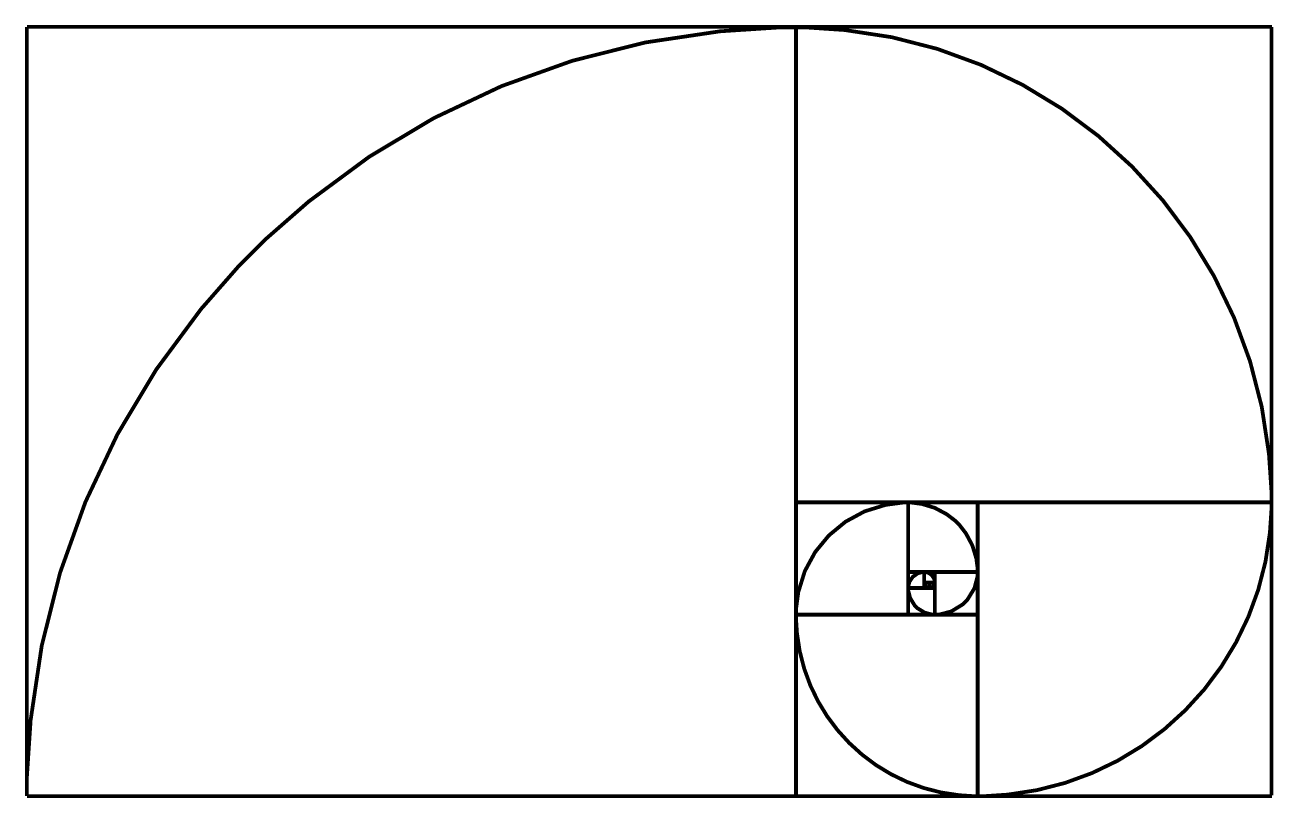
# Model space of a CAD drawing. Extents: x 0.18 to 9.38, y 0.16 to 5.86.
import ezdxf

# ---------------------------------------------------------------- set-up
doc = ezdxf.new("R2010")
doc.units = 0
doc.layers.get('0').update_dxf_attribs({"linetype": 'CONTINUOUS'})

msp = doc.modelspace()

# ---------------------------------------------------------------- linework, layer by layer
at = {"color": 0, "const_width": 0.027778}
for points in [[(0.196832, 0.17551), (0.196832, 5.84483)], [(0.196832, 5.84483), (9.37007, 5.84483)], [(0.196832, 0.17551), (0.196832, 0.315483), (0.224556, 0.735351), (0.306694, 1.2857), (0.441732, 1.82286), (0.628147, 2.3431), (0.864312, 2.84272), (1.14882, 3.31799), (1.47999, 3.76519), (1.75737, 4.08165), (1.85639, 4.18061), (1.95535, 4.27957), (2.27197, 4.55692), (2.71935, 4.88797), (3.19476, 5.17236), (3.69461, 5.40847), (4.215, 5.59483), (4.75233, 5.72982), (5.30285, 5.81196), (5.72288, 5.83963), (5.8629, 5.83963)], [(9.36486, 2.33892), (9.36486, 2.42844), (9.34674, 2.69689), (9.29368, 3.04443), (9.20742, 3.37993), (9.08963, 3.70156), (8.94217, 4.0076), (8.76676, 4.29622), (8.56515, 4.56569), (8.33914, 4.81429), (8.09044, 5.04025), (7.82086, 5.24181), (7.53212, 5.41715), (7.22601, 5.56456), (6.90424, 5.68229), (6.56863, 5.76856), (6.22092, 5.82156), (5.95236, 5.83963), (5.8629, 5.83963)], [(5.86296, 0.17551), (5.86296, 5.83963)], [(9.36486, 0.180718), (9.36486, 5.84483)], [(5.8629, 2.34088), (9.36686, 2.34088)], [(5.86296, 1.51286), (5.86296, 1.55453), (5.87972, 1.67936), (5.92785, 1.83442), (6.00401, 1.97472), (6.10493, 2.09694), (6.22721, 2.19781), (6.36757, 2.27399), (6.52268, 2.3221), (6.64757, 2.33886), (6.68924, 2.33886)], [(7.20074, 1.82753), (7.20074, 1.8526), (7.19081, 1.92779), (7.16178, 2.02322), (7.11481, 2.11128), (7.06863, 2.17144), (7.05094, 2.18913), (7.03321, 2.20688), (6.97299, 2.25299), (6.88493, 2.29997), (6.78944, 2.329), (6.71425, 2.33886), (6.68924, 2.33886)], [(6.68924, 1.51286), (6.68924, 2.33886)], [(7.20074, 0.17551), (7.25603, 0.17551), (7.42199, 0.186686), (7.63687, 0.21951), (7.84424, 0.272786), (8.04308, 0.34554), (8.23226, 0.436632), (8.41069, 0.545031), (8.57731, 0.669542), (8.73096, 0.80919), (8.87067, 0.962782), (8.99522, 1.12934), (9.10363, 1.30773), (9.19476, 1.49681), (9.26753, 1.69558), (9.32086, 1.90289), (9.35368, 2.11774), (9.36486, 2.28358), (9.36486, 2.33886)], [(7.20074, 2.33886), (7.20074, 0.17551)], [(6.68924, 1.70953), (6.68924, 1.72103), (6.69846, 1.75549), (6.72379, 1.79303), (6.76129, 1.81831), (6.79579, 1.82753), (6.80729, 1.82753)], [(6.68924, 1.82753), (7.20074, 1.82753)], [(6.80729, 1.70953), (6.80729, 1.82753)], [(6.88596, 1.74886), (6.88596, 1.75657), (6.87978, 1.77951), (6.8629, 1.80453), (6.83789, 1.8214), (6.81494, 1.82753), (6.80729, 1.82753)], [(7.20074, 1.82758), (7.20074, 1.79747), (7.17676, 1.70714), (7.12332, 1.61979), (7.10856, 1.60504), (7.09381, 1.59033), (7.0064, 1.53689), (6.91607, 1.51292), (6.88596, 1.51292)], [(6.88596, 1.82758), (6.88596, 1.51292)], [(6.80729, 1.74886), (6.88596, 1.74886)], [(6.80735, 1.74897), (6.80735, 1.74203), (6.81885, 1.72119), (6.83968, 1.70964), (6.84668, 1.70964)], [(6.84663, 1.74886), (6.84663, 1.70953)], [(6.88596, 1.74886), (6.88596, 1.74192), (6.8744, 1.72108), (6.85357, 1.70953), (6.84663, 1.70953)], [(6.68924, 1.70953), (6.68924, 1.69075), (6.70421, 1.63433), (6.73763, 1.57969), (6.74685, 1.57047), (6.75608, 1.56125), (6.81065, 1.52789), (6.86714, 1.51292), (6.88596, 1.51292)], [(6.88596, 1.70953), (6.68924, 1.70953)], [(7.20074, 1.51286), (5.8629, 1.51286)], [(5.86296, 1.51286), (5.86296, 1.47868), (5.86985, 1.37614), (5.89008, 1.24338), (5.92307, 1.11523), (5.96804, 0.99235), (6.02442, 0.875435), (6.09142, 0.765192), (6.1684, 0.662218), (6.25478, 0.567275), (6.34978, 0.480957), (6.45275, 0.403971), (6.56304, 0.336968), (6.68001, 0.280653), (6.8029, 0.235678), (6.9311, 0.202692), (7.06392, 0.182454), (7.1665, 0.17551), (7.20074, 0.17551)], [(0.196832, 0.17551), (9.37007, 0.17551)]]:
    msp.add_lwpolyline(points, dxfattribs=at)

doc.saveas('drawing.dxf')
